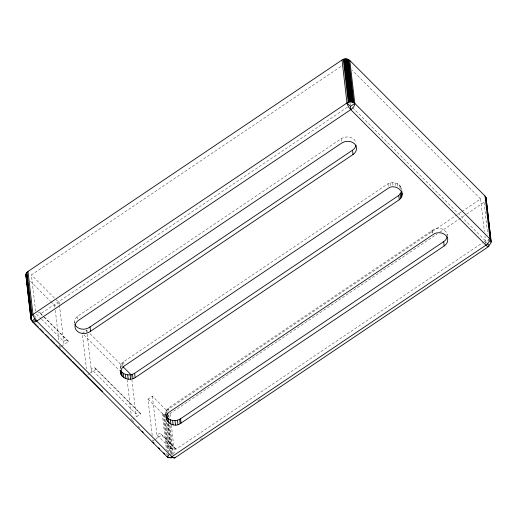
<?xml version="1.0" encoding="UTF-8"?>
<svg xmlns="http://www.w3.org/2000/svg" width="517" height="517" viewBox="0 0 517 517"><rect width="100%" height="100%" fill="white"/><g stroke="black" fill="none" stroke-linecap="round" stroke-linejoin="round"><path stroke-width="0.39" stroke-dasharray="2.58 1.94" d="M120.08 368.408L120.907 364.53L123.66 361.706L388.002 183.755C392.894 181.221 400.992 183.199 401.593 189.396M165.802 414.989L165.925 411.577L168.271 408.087L433.873 229.335A9.287 7.516 -6.6 0 1 447.263 235.358M466.631 214.103L485.056 201.494M74.545 323.08A9.287 7.516 -6.6 0 1 77.395 316.41L341.117 138.782A9.287 7.516 -6.6 0 1 355.993 143.086M35.602 311.137L31.408 274.889L342.086 65.672M38.122 312.462A5.571 2.759 -44.9 0 1 40.643 313.806L347.605 107.09M54.964 307.247L54.776 305.663L59.164 302.71L31.408 274.889M59.623 347.534L60.877 346.694M61.504 346.267L68.393 341.627L40.643 313.806M87.806 331.423L86.675 330.292L82.287 333.245L86.404 368.795M87.761 374.696L89.641 373.429M90.268 373.009L95.904 369.209L140.579 414.001L134.943 417.801M152.211 435.469L148.004 399.13L152.386 396.177L166.59 410.414L166.868 412.779M134.084 422.189L131.809 419.907L134.317 418.221M166.59 410.414L461.203 212.028M461.868 211.576L480.623 198.948L352.284 70.28M169.13 417.671L168.762 414.492L437.169 233.942M439.851 232.139L465.959 214.555M154.098 440.154L152.851 441.001L152.573 438.629M154.725 439.734L161.621 435.094L175.825 449.338L483.46 242.169M484.125 241.723L485.463 240.819L484.914 236.082M167.178 456.324L168.432 455.483M169.059 455.057L171.56 453.37L172.704 454.514L169.182 424.263M485.818 243.856L485.592 241.904L488.72 239.798M200.428 439.67L203.103 437.867M258.009 400.888L260.684 399.085M148.004 399.13L162.209 413.367L163.85 414.46L165.912 414.931M352.562 107.575L485.463 240.819M485.592 241.904L486.73 243.048M90.068 333.691L122.303 366.01M30.425 281.248L50.246 301.12M50.815 301.689L54.776 305.663M83.987 334.945L119.614 370.663M95.425 368.188L140.101 412.98M161.142 434.073L175.347 448.317M40.391 313.063L43.79 316.469M44.359 317.037L68.147 340.89M36.442 314.071L40.979 318.614M41.541 319.183L63.63 341.33A5.571 2.759 -44.9 0 1 68.393 341.627M175.825 449.338A5.571 2.759 -44.9 0 0 171.062 449.034L156.858 434.791A5.571 2.759 -44.9 0 1 161.621 435.094M34.103 315.557L36.377 317.845M82.642 370.611L83.767 371.736M138.065 426.176L139.771 427.889M165.634 413.542L165.983 415.474M484.041 202.38L487.718 234.195M488.274 238.97L488.546 241.355M480.623 198.948L484.364 231.338M401.425 188.098L401.593 189.545M400.559 186.294L400.979 189.913M399.143 184.763L399.641 189.099M397.263 183.593L397.599 186.488M395.053 182.882L395.389 185.771M392.668 182.663L393.082 186.282M390.257 182.96L390.594 185.855M388.002 183.755L388.5 188.091M350.009 102.922L350.28 105.294M170.015 413.846L170.474 417.82M171.301 424.98L174.52 452.821M170.048 425.627L173.363 454.269M168.077 414.712L168.348 417.103M168.374 423.61L171.961 454.637M168.141 423.817L171.062 449.034M171.56 453.37L171.715 454.676M167.65 423.682L171.237 454.708M166.829 422.887L170.326 453.112M165.194 414.847L165.472 417.232M165.931 421.213L169.524 452.233M164.503 414.686L168.833 452.078M163.85 414.46L168.083 451.05M168.452 454.23L168.82 457.416M163.243 414.156L167.476 450.746M167.844 453.932L168.122 456.317M162.209 413.367L166.442 449.964M166.81 453.144L166.991 454.734M152.386 396.177L157.233 438.048M131.35 375.083L136.197 416.954M127.15 379.614L131.079 413.587M131.628 418.331L131.809 419.907M123.66 361.706L124.074 365.319M122.206 362.824L122.542 365.713M120.907 364.53L121.411 368.873M120.183 366.437L120.435 368.608M86.675 330.292L87.037 333.446M87.127 334.234L91.515 372.162M59.164 302.71L59.345 304.287M59.436 305.075L64.011 344.581M55.325 310.407L58.983 342.002M59.352 345.162L59.533 346.745M447.082 234.059L447.25 235.506M432.354 230.252L432.69 233.148M431.863 230.511L432.367 234.854M341.117 138.782L341.537 142.395M168.271 408.087L168.607 410.976M166.823 409.716L167.159 412.611M165.925 411.577L166.093 413.025M77.395 316.41L77.731 319.299M74.454 321.774L74.622 323.215M140.579 414.001A5.571 2.759 -44.9 0 0 135.816 413.703L91.141 368.905A5.571 2.759 -44.9 0 1 95.904 369.209"/><path stroke-width="0.78" d="M120.584 372.744L121.411 368.873L124.158 366.042L388.5 188.091C395.873 183.115 407.551 193.19 399.279 199.762L135.137 377.668C129.502 381.481 119.782 378.186 120.332 370.573M26.05 276.304L26.257 273.396L27.989 271.457L342.015 59.991C344.348 58.447 347.754 58.486 349.822 60.47L485.004 195.995L486.129 198.108L491.15 241.652L490.743 243.397L489.011 245.336A5.571 1.764 56 0 1 485.967 245.161L171.941 456.627A5.571 2.759 -44.9 0 1 167.178 456.324M486.135 199.284L486.129 198.108M491.15 241.652L489.974 238.951L354.791 103.419C352.723 101.435 349.318 101.403 346.985 102.948L32.959 314.414C30.762 315.687 30.012 318.989 31.996 320.792A5.571 2.759 -44.9 0 0 36.759 321.096L350.784 109.63A5.571 2.759 -44.9 0 0 354.791 103.419L349.822 60.47M121.107 374.644L120.603 370.301C123.169 375.284 130.148 376.053 134.633 373.326L398.775 195.426L401.289 192.001L401.793 196.344M166.3 416.069C168.813 421.142 176.226 421.84 180.556 418.751L444.135 241.316A9.287 7.516 -6.6 0 0 447.166 236.67M180.136 423.714L444.639 245.653A9.287 7.516 -6.6 0 0 446.19 235.739A9.287 7.516 -6.6 0 0 434.377 233.671L168.775 412.424C160.839 419.352 172.995 428.871 180.136 423.714L179.638 419.371M31.996 320.792L35.208 318.634M485.004 195.995L489.974 238.951A5.571 2.759 -44.9 0 1 485.967 245.161L350.784 109.63L350.41 106.373L354.791 103.419M74.907 324.34A9.287 7.516 -6.6 0 0 90.042 326.918L352.516 150.208A9.287 7.516 -6.6 0 0 356.013 145.051M90.546 331.261L353.014 154.544A9.287 7.516 -6.6 0 0 354.623 143.913A9.287 7.516 -6.6 0 0 341.621 143.119L77.899 320.747A9.287 7.516 -6.6 0 0 77.447 331.41A9.287 7.516 -6.6 0 0 90.546 331.261L90.042 326.918M174.714 457.972L488.739 246.499M173.731 457.448L170.881 457.888L168.82 457.416M32.28 320.605L32.649 320.941A5.571 2.759 -44.9 0 0 36.629 320.01L36.759 321.096L171.941 456.627A5.571 1.764 56 0 0 175.005 457.196M342.015 59.991L346.985 102.948L350.41 106.373M487.298 243.617L489.011 245.336M122.865 366.579L131.35 375.083M34.846 323.655L38.271 327.087M39.983 328.799L43.402 332.231M45.683 334.518L49.109 337.95M50.821 339.669L54.808 343.669M55.952 344.813L60.515 349.389M61.659 350.532L65.646 354.533M66.79 355.677L71.352 360.252M72.496 361.396L82.19 371.116M83.334 372.259L102.721 391.705M142.078 431.165L143.222 432.309M152.916 442.029L154.06 443.172M158.622 447.748L159.766 448.892M163.753 452.892L164.897 454.036M32.487 321.826L167.67 457.358M485.98 197.533L491.111 242.24M485.741 196.983L490.711 239.94M401.754 190.767L402.174 194.386M400.3 193.836L400.804 198.173M398.775 195.426L399.279 199.762M348.788 59.681L353.757 102.637M348.18 59.377L353.15 102.334M347.527 59.151L352.497 102.101M346.836 58.99L351.806 101.946M346.119 58.906L351.088 101.862M345.395 58.899L350.364 101.855M344.671 58.977L349.641 101.933M343.954 59.119L348.923 102.075M343.269 59.345L348.238 102.301M166.959 413.568L167.508 418.298M134.633 373.326L135.137 377.668M132.494 374.321L132.992 378.664M130.129 374.844L130.633 379.181M127.712 374.857L128.216 379.194M125.405 374.36L125.909 378.696M123.363 373.384L123.867 377.727M121.728 372.001L122.225 376.344M27.989 271.457L32.959 314.414A5.571 1.764 56 0 0 36.759 321.096M26.974 272.336L31.944 315.292M26.574 272.847L31.543 315.803M26.257 273.396L31.227 316.352M26.031 273.965L31.001 316.921M30.981 317.419L31.259 319.81M25.889 274.553L31.02 319.26M25.85 275.141L30.871 318.685M443.664 241.594L444.168 245.93M352.516 150.208L353.014 154.544M180.556 418.751L181.053 423.087M177.415 420.237L177.913 424.573M175.017 420.612L175.522 424.948M172.613 420.476L173.117 424.812M170.371 419.83L170.868 424.173M168.432 418.731L168.936 423.068M166.933 417.245L167.437 421.588M166.151 416.922L166.487 419.817M350.784 109.63A5.571 1.764 56 0 1 346.985 102.948"/></g></svg>
